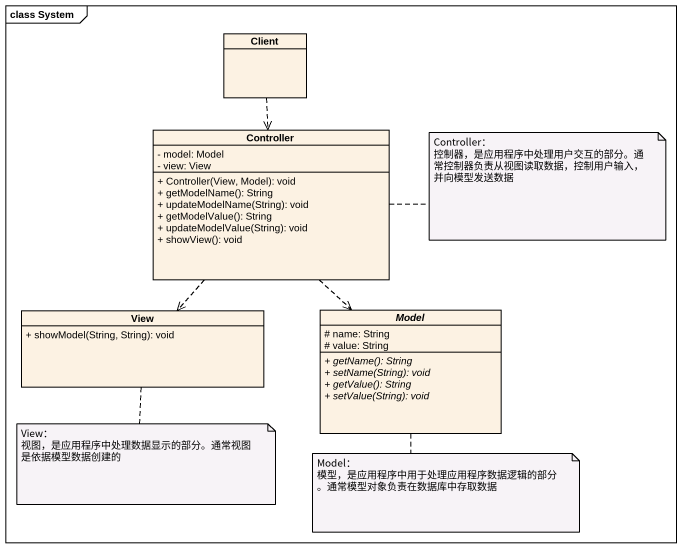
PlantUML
@startuml
mainframe class System
hide circle
hide empty members
skinparam classAttributeIconSize 0
class Client
class Controller {
  - model: Model
  - view: View
  + Controller(View, Model): void
  + getModelName(): String
  + updateModelName(String): void
  + getModelValue(): String
  + updateModelValue(String): void
  + showView(): void
}
class View {
  + showModel(String, String): void
}
abstract class Model {
  # name: String
  # value: String
  {abstract} + getName(): String
  {abstract} + setName(String): void
  {abstract} + getValue(): String
  {abstract} + setValue(String): void
}
Client ..> Controller
Controller ..> View
Controller ..> Model
note right of Controller
  Controller：
  控制器，是应用程序中处理用户交互的部分。通常控制器负责从视图读取数据，控制用户输入，并向模型发送数据
end note
note bottom of View
  View：
  视图，是应用程序中处理数据显示的部分。通常视图是依据模型数据创建的
end note
note bottom of Model
  Model：
  模型，是应用程序中用于处理应用程序数据逻辑的部分。通常模型对象负责在数据库中存取数据
end note
@enduml
